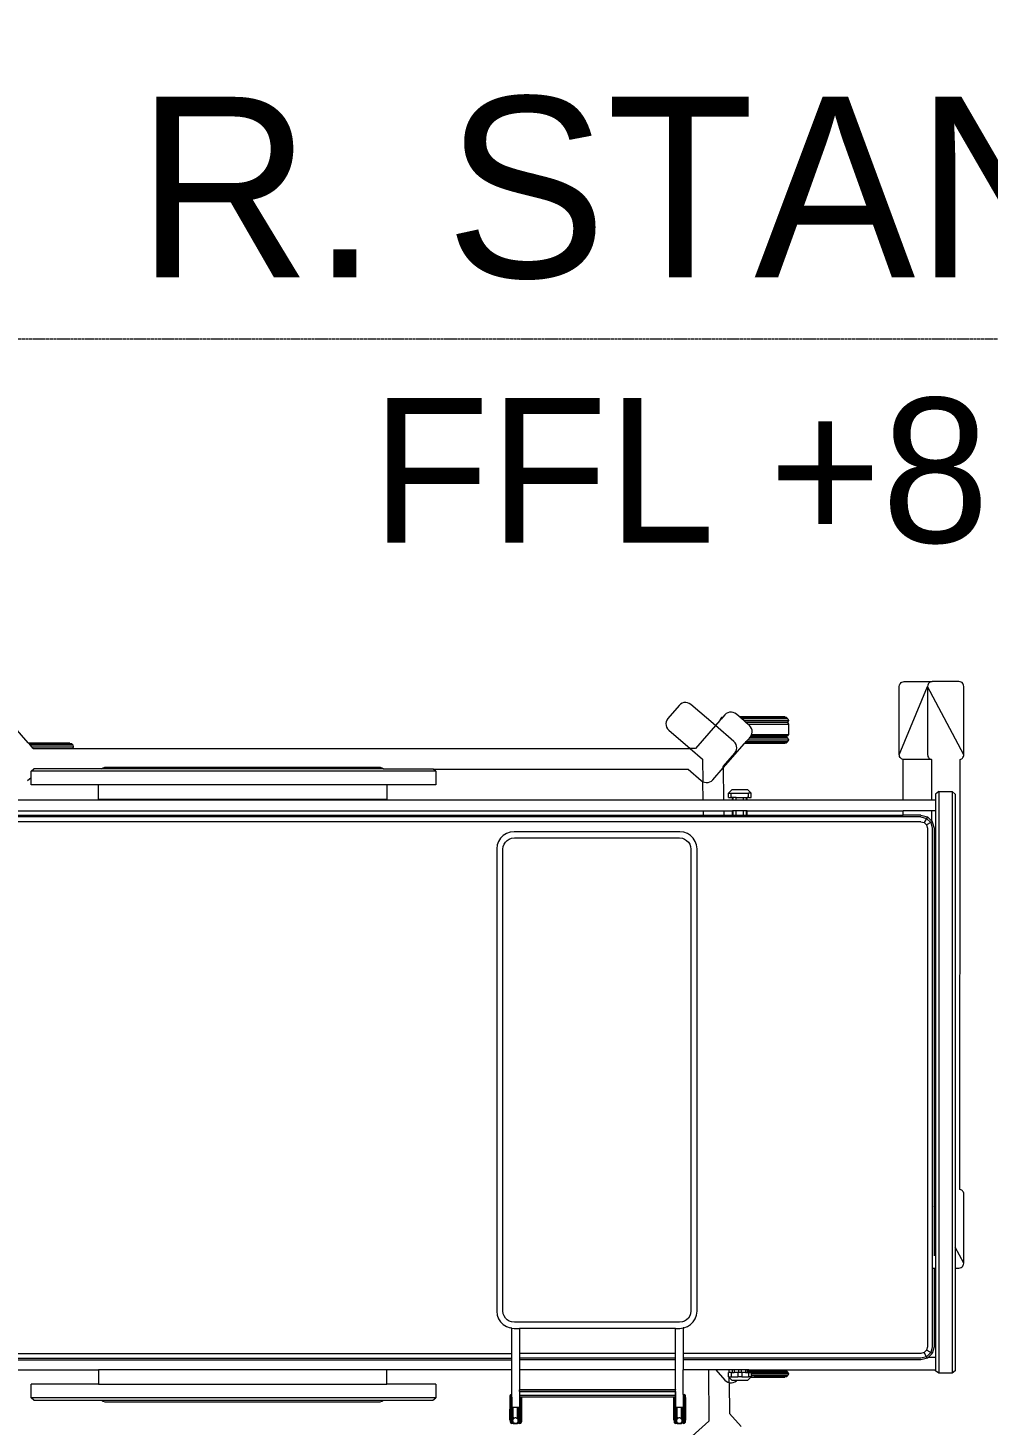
# Model space of a CAD drawing. Header units: millimetres. Extents: x -280308 to 6402717, y -14 to 2073074.
# Drawn here: x 1943 to 3718, y 493815 to 496398 of the extents above; entities that cross this region are included whole.
import ezdxf

# ---------------------------------------------------------------- set-up
doc = ezdxf.new("R2010")
doc.units = ezdxf.units.MM
doc.linetypes.add('DASHED2', pattern=[0.375, 0.25, -0.125])
doc.layers.get('0').update_dxf_attribs({"lineweight": 0})
doc.layers.add('A-FURN-EQPM', color=177, linetype='Continuous', lineweight=0)
doc.layers.add('A-TEXT', color=254, linetype='Continuous')
doc.styles.add('Annotative', font='arial.ttf', dxfattribs={"height": 1.25})

# ---------------------------------------------------------------- blocks, each defined once
blk = doc.blocks.new('A$C286adef0')
at = {"color": 0, "linetype": 'DASHED2', "lineweight": -2, "ltscale": 6}
for points in [[(47347.8, -4622), (51347.8, -4622), (51347.8, -1747), (47347.8, -1747)], [(47347.8, -4622), (51347.8, -4622), (51347.8, -7497), (47347.8, -7497)]]:
    blk.add_lwpolyline(points, close=True, dxfattribs=at)
blk = doc.blocks.new('A$C872eac23')
at = {"color": 0, "linetype": 'ByBlock', "lineweight": -2}
for p, q in [((-0.4909, -2.1111), (-0.4909, -0.0817)), ((-0.4821, -2.1111), (-0.4821, -0.0817)), ((0.5013, -0.0817), (0.5013, -1.3546)), ((0.5101, -0.0817), (0.5101, -1.3546)), ((0.5133, -0.0817), (0.5133, -1.3546)), ((-0.6281, -0.4607), (-0.6796, -0.4157)), ((-0.5224, -0.4326), (-0.5224, -1.7081)), ((-0.5019, -0.4326), (-0.5019, -1.7083)), ((-0.4941, -0.4326), (-0.4941, -1.7084)), ((0.5317, -0.4326), (0.5317, -0.5902)), ((-0.6272, -0.4615), (-0.6281, -0.4607)), ((-0.6281, -0.4607), (-0.6281, -0.5289)), ((-0.6264, -0.4622), (-0.6272, -0.4615)), ((-0.6272, -0.5292), (-0.6272, -0.4615)), ((-0.624, -0.4643), (-0.6264, -0.4622)), ((-0.6264, -0.4622), (-0.6264, -0.5406)), ((-0.6208, -0.4671), (-0.624, -0.4643)), ((-0.624, -0.4643), (-0.624, -0.543)), ((-0.5581, -0.4593), (-0.5637, -0.4657)), ((-0.6176, -0.4699), (-0.6208, -0.4671)), ((-0.6208, -0.4671), (-0.6208, -0.5438)), ((-0.6176, -0.4699), (-0.6176, -0.543)), ((-0.5757, -0.4657), (-0.5798, -0.471)), ((-0.5798, -0.5962), (-0.5798, -0.471)), ((-0.5637, -0.4657), (-0.5757, -0.4657)), ((-0.5757, -1.2141), (-0.5757, -0.4657)), ((-0.5502, -0.4657), (-0.5637, -0.4657)), ((-0.5502, -0.5902), (-0.5502, -0.4657)), ((0.5834, -0.4657), (0.5579, -0.4657)), ((0.5579, -0.5902), (0.5579, -0.4657)), ((0.5875, -0.471), (0.5834, -0.4657)), ((0.5834, -1.2141), (0.5834, -0.4657)), ((0.5875, -0.471), (0.5875, -0.5962)), ((-0.6281, -0.5289), (-0.6272, -0.5292)), ((-0.6272, -0.5374), (-0.6272, -0.5292)), ((-0.6272, -0.5374), (-0.6264, -0.5406)), ((-0.6264, -0.5406), (-0.624, -0.543)), ((-0.624, -0.543), (-0.6208, -0.5438)), ((-0.6208, -0.5438), (-0.6176, -0.543)), ((-0.6176, -0.543), (-0.6176, -1.6843)), ((-0.5231, -0.5902), (-0.5502, -0.5902)), ((-0.5502, -1.1233), (-0.5502, -0.5902)), ((-0.5231, -1.1233), (-0.5231, -0.5902)), ((0.5317, -0.5902), (0.5579, -0.5902)), ((0.5317, -1.1233), (0.5317, -0.5902)), ((0.5579, -0.5902), (0.5579, -1.1233)), ((-0.5828, -0.6024), (-0.5832, -0.6061)), ((-0.5832, -0.6061), (-0.5832, -1.1074)), ((-0.5816, -0.5991), (-0.5828, -0.6024)), ((-0.5798, -0.5962), (-0.5816, -0.5991)), ((-0.5798, -1.1173), (-0.5798, -0.5962)), ((0.5875, -0.5962), (0.5893, -0.5991)), ((0.5875, -0.5962), (0.5875, -1.1173)), ((0.5893, -0.5991), (0.5905, -0.6024)), ((0.5905, -0.6024), (0.5909, -0.6061)), ((0.5909, -0.6061), (0.5909, -1.1074)), ((-0.5832, -1.1074), (-0.5828, -1.1111)), ((0.5909, -1.1074), (0.5905, -1.1111)), ((-0.5828, -1.1111), (-0.5816, -1.1144)), ((-0.5816, -1.1144), (-0.5798, -1.1173)), ((-0.5798, -1.1173), (-0.5798, -1.2088)), ((-0.5502, -1.1233), (-0.5231, -1.1233)), ((-0.5502, -1.2141), (-0.5502, -1.1233)), ((0.5579, -1.1233), (0.5317, -1.1233)), ((0.5317, -1.3546), (0.5317, -1.1233)), ((0.5579, -1.2141), (0.5579, -1.1233)), ((0.5893, -1.1144), (0.5875, -1.1173)), ((0.5875, -1.1173), (0.5875, -1.2088)), ((0.5905, -1.1111), (0.5893, -1.1144)), ((-0.5795, -1.2092), (-0.5798, -1.2088)), ((-0.5795, -1.2092), (-0.5795, -1.6803)), ((-0.5757, -1.2141), (-0.5795, -1.2092)), ((-0.5757, -1.2141), (-0.5502, -1.2141)), ((0.5579, -1.2141), (0.5834, -1.2141)), ((0.5875, -1.2088), (0.5834, -1.2141)), ((-0.4603, -1.3447), (-0.4566, -1.3388)), ((-0.4566, -1.3388), (-0.4516, -1.3338)), ((-0.4516, -1.3338), (-0.4457, -1.3301)), ((-0.4444, -1.3429), (-0.4475, -1.346)), ((-0.4457, -1.3301), (-0.439, -1.3277)), ((-0.4406, -1.3405), (-0.4444, -1.3429)), ((-0.4364, -1.3389), (-0.4406, -1.3405)), ((-0.439, -1.3277), (-0.4317, -1.3268)), ((-0.431, -1.3383), (-0.4364, -1.3389)), ((-0.4317, -1.3268), (0.4231, -1.3268)), ((0.4225, -1.3383), (-0.431, -1.3383)), ((0.4278, -1.3389), (0.4225, -1.3383)), ((0.4231, -1.3268), (0.4304, -1.3277)), ((0.432, -1.3405), (0.4278, -1.3389)), ((0.4304, -1.3277), (0.4371, -1.3301)), ((0.4358, -1.3429), (0.432, -1.3405)), ((0.4389, -1.346), (0.4358, -1.3429)), ((0.4371, -1.3301), (0.443, -1.3338)), ((0.443, -1.3338), (0.448, -1.3388)), ((0.448, -1.3388), (0.4517, -1.3447)), ((-0.4636, -1.3587), (-0.4627, -1.3514)), ((-0.4636, -1.6652), (-0.4636, -1.3587)), ((-0.4627, -1.3514), (-0.4603, -1.3447)), ((-0.4514, -1.354), (-0.4521, -1.3593)), ((-0.4521, -1.3593), (-0.4521, -1.6646)), ((-0.4499, -1.3498), (-0.4514, -1.354)), ((-0.4475, -1.346), (-0.4499, -1.3498)), ((0.4413, -1.3498), (0.4389, -1.346)), ((0.4429, -1.354), (0.4413, -1.3498)), ((0.4435, -1.3593), (0.4429, -1.354)), ((0.4435, -1.6646), (0.4435, -1.3593)), ((0.4517, -1.3447), (0.4541, -1.3514)), ((0.4545, -1.3546), (0.4541, -1.3514)), ((0.4545, -1.3546), (0.455, -1.3587)), ((0.5013, -1.3546), (0.4545, -1.3546)), ((0.455, -1.3587), (0.455, -1.3687)), ((0.455, -1.6575), (0.455, -1.3687)), ((0.455, -1.3687), (0.5013, -1.3687)), ((0.5101, -1.3546), (0.5013, -1.3546)), ((0.5013, -1.6575), (0.5013, -1.3687)), ((0.5013, -1.3687), (0.5101, -1.3687)), ((0.5133, -1.3546), (0.5101, -1.3546)), ((0.5101, -1.6575), (0.5101, -1.3687)), ((0.5101, -1.3687), (0.5133, -1.3687)), ((0.5317, -1.3546), (0.5133, -1.3546)), ((0.5133, -1.6575), (0.5133, -1.3687)), ((0.5133, -1.3687), (0.5317, -1.3687)), ((0.5767, -1.3546), (0.5317, -1.3546)), ((0.5317, -1.6575), (0.5317, -1.3687)), ((0.5317, -1.3687), (0.5679, -1.3687)), ((0.5679, -1.3687), (0.5679, -1.6573)), ((0.5679, -1.3687), (0.5683, -1.3687)), ((0.5683, -1.3687), (0.5683, -1.6573)), ((0.5714, -1.3687), (0.5683, -1.3687)), ((0.5714, -1.3687), (0.5714, -1.6573)), ((0.5714, -1.3687), (0.5786, -1.3687)), ((0.577, -1.353), (0.5766, -1.3544)), ((0.5766, -1.3544), (0.5767, -1.3546)), ((0.5821, -1.3544), (0.5766, -1.3544)), ((0.582, -1.3546), (0.5767, -1.3546)), ((0.578, -1.352), (0.577, -1.353)), ((0.577, -1.353), (0.6302, -1.353)), ((0.5781, -1.352), (0.578, -1.352)), ((0.5793, -1.3517), (0.5781, -1.352)), ((0.5781, -1.352), (0.629, -1.352)), ((0.5786, -1.3687), (0.5786, -1.6573)), ((0.5786, -1.3687), (0.5818, -1.3687)), ((0.5828, -1.3517), (0.5793, -1.3517)), ((0.5818, -1.3687), (0.5818, -1.6573)), ((0.5818, -1.3687), (0.5822, -1.3687)), ((0.582, -1.3546), (0.5821, -1.3544)), ((0.5822, -1.3546), (0.582, -1.3546)), ((0.5821, -1.3544), (0.5822, -1.3544)), ((0.5822, -1.3544), (0.6306, -1.3543)), ((0.5822, -1.3544), (0.5822, -1.3546)), ((0.5822, -1.3546), (0.6005, -1.3546)), ((0.5822, -1.3697), (0.5822, -1.3687)), ((0.5822, -1.3687), (0.6005, -1.3687)), ((0.583, -1.3513), (0.5828, -1.3517)), ((0.5828, -1.3517), (0.6247, -1.3516)), ((0.6245, -1.3512), (0.583, -1.3513)), ((0.6005, -1.3546), (0.6005, -1.3557)), ((0.6005, -1.3557), (0.6005, -1.356)), ((0.6005, -1.3557), (0.6302, -1.3557)), ((0.6005, -1.356), (0.6005, -1.3572)), ((0.6005, -1.3572), (0.6005, -1.3654)), ((0.6189, -1.3572), (0.6005, -1.3572)), ((0.6005, -1.3654), (0.6005, -1.3667)), ((0.6189, -1.3654), (0.6005, -1.3654)), ((0.6005, -1.3667), (0.6005, -1.3669)), ((0.6005, -1.3667), (0.6253, -1.3667)), ((0.6005, -1.3669), (0.6005, -1.3673)), ((0.6005, -1.3669), (0.6253, -1.3669)), ((0.6005, -1.3673), (0.629, -1.3672)), ((0.6005, -1.3673), (0.6005, -1.3683)), ((0.6005, -1.3683), (0.6302, -1.3682)), ((0.6005, -1.3683), (0.6005, -1.3687)), ((0.6085, -1.3559), (0.6099, -1.3559)), ((0.6129, -1.3559), (0.6149, -1.3559)), ((0.617, -1.3559), (0.6191, -1.3559)), ((0.6189, -1.3572), (0.6227, -1.3571)), ((0.6228, -1.3655), (0.6189, -1.3654)), ((0.6271, -1.3559), (0.6205, -1.3559)), ((0.6205, -1.3613), (0.6206, -1.3603)), ((0.6206, -1.3623), (0.6205, -1.3613)), ((0.6206, -1.3603), (0.6209, -1.3593)), ((0.6209, -1.3633), (0.6206, -1.3623)), ((0.6209, -1.3593), (0.6214, -1.3584)), ((0.6214, -1.3642), (0.6209, -1.3633)), ((0.6214, -1.3584), (0.622, -1.3576)), ((0.6221, -1.3649), (0.6214, -1.3642)), ((0.622, -1.3576), (0.6227, -1.3571)), ((0.6228, -1.3655), (0.6221, -1.3649)), ((0.6227, -1.3571), (0.6228, -1.357)), ((0.6228, -1.357), (0.6237, -1.3565)), ((0.6228, -1.3656), (0.6228, -1.3655)), ((0.6237, -1.3661), (0.6228, -1.3656)), ((0.6237, -1.3565), (0.6247, -1.3562)), ((0.6247, -1.3663), (0.6237, -1.3661)), ((0.6247, -1.3516), (0.6245, -1.3512)), ((0.6247, -1.3516), (0.6277, -1.3516)), ((0.6247, -1.3562), (0.6257, -1.3561)), ((0.6257, -1.3664), (0.6247, -1.3663)), ((0.6253, -1.3667), (0.6253, -1.3669)), ((0.6253, -1.3667), (0.6301, -1.3667)), ((0.6253, -1.3669), (0.6278, -1.3669)), ((0.6257, -1.3561), (0.6267, -1.3562)), ((0.6257, -1.3561), (0.6257, -1.3561)), ((0.6257, -1.3664), (0.6267, -1.3663)), ((0.6267, -1.3562), (0.6277, -1.3565)), ((0.6277, -1.3661), (0.6267, -1.3663)), ((0.6287, -1.3559), (0.6275, -1.3559)), ((0.6277, -1.3516), (0.6278, -1.3516)), ((0.6277, -1.3516), (0.6277, -1.3516)), ((0.6277, -1.3565), (0.6286, -1.357)), ((0.6286, -1.3656), (0.6277, -1.3661)), ((0.6278, -1.3516), (0.629, -1.352)), ((0.6278, -1.3669), (0.629, -1.3672)), ((0.6288, -1.3572), (0.6286, -1.357)), ((0.6286, -1.3656), (0.6289, -1.3654)), ((0.6288, -1.3654), (0.6286, -1.3656)), ((0.6288, -1.3572), (0.6289, -1.3572)), ((0.6288, -1.3572), (0.6293, -1.3576)), ((0.6294, -1.3649), (0.6288, -1.3654)), ((0.6288, -1.3654), (0.6289, -1.3654)), ((0.6289, -1.3572), (0.6293, -1.3576)), ((0.6289, -1.3572), (0.631, -1.3572)), ((0.6289, -1.3654), (0.6304, -1.3654)), ((0.629, -1.352), (0.6292, -1.352)), ((0.629, -1.3672), (0.6292, -1.3672)), ((0.6291, -1.3559), (0.6297, -1.3559)), ((0.6292, -1.352), (0.6302, -1.353)), ((0.6292, -1.3672), (0.6302, -1.3682)), ((0.6293, -1.3576), (0.63, -1.3584)), ((0.63, -1.3641), (0.6294, -1.3649)), ((0.63, -1.3559), (0.6298, -1.3559)), ((0.6302, -1.3557), (0.63, -1.3559)), ((0.6301, -1.3559), (0.63, -1.3559)), ((0.6305, -1.3593), (0.63, -1.3584)), ((0.6305, -1.3633), (0.63, -1.3641)), ((0.631, -1.3572), (0.6301, -1.3559)), ((0.631, -1.3654), (0.6301, -1.3667)), ((0.6302, -1.353), (0.6306, -1.3543)), ((0.6306, -1.3543), (0.6302, -1.3557)), ((0.6302, -1.3682), (0.6306, -1.3696)), ((0.631, -1.3654), (0.6304, -1.3654)), ((0.6308, -1.3603), (0.6305, -1.3593)), ((0.6308, -1.3623), (0.6305, -1.3633)), ((0.6309, -1.3613), (0.6308, -1.3603)), ((0.6308, -1.3623), (0.6309, -1.3613)), ((0.631, -1.3572), (0.631, -1.3654)), ((0.5822, -1.3697), (0.6306, -1.3696)), ((0.5822, -1.3711), (0.5822, -1.3697)), ((0.5822, -1.3711), (0.6302, -1.371)), ((0.5822, -1.3721), (0.5822, -1.3711)), ((0.5822, -1.3721), (0.6291, -1.372)), ((0.5822, -1.3724), (0.5822, -1.3721)), ((0.5822, -1.6547), (0.5822, -1.3724)), ((0.5822, -1.3724), (0.583, -1.3724)), ((0.583, -1.3724), (0.583, -1.3725)), ((0.6246, -1.3724), (0.583, -1.3724)), ((0.583, -1.3725), (0.6245, -1.3725)), ((0.6246, -1.3724), (0.6245, -1.3725)), ((0.6246, -1.3724), (0.6277, -1.3724)), ((0.6278, -1.3723), (0.6277, -1.3724)), ((0.6279, -1.3724), (0.6278, -1.3723)), ((0.6291, -1.372), (0.6279, -1.3724)), ((0.6291, -1.372), (0.6292, -1.372)), ((0.6302, -1.371), (0.6292, -1.372)), ((0.6306, -1.3696), (0.6302, -1.371)), ((-0.6972, -1.664), (-0.673, -1.6432)), ((-0.673, -1.6432), (-0.6701, -1.6413)), ((-0.6701, -1.6413), (-0.6669, -1.64)), ((-0.6669, -1.64), (-0.6636, -1.6396)), ((-0.6636, -1.6396), (-0.6602, -1.6398)), ((-0.6602, -1.6398), (-0.657, -1.6408)), ((-0.657, -1.6408), (-0.654, -1.6425)), ((-0.654, -1.6425), (-0.6514, -1.6449)), ((-0.6514, -1.6449), (-0.6176, -1.6843)), ((-0.7025, -1.6761), (-0.7023, -1.6728)), ((-0.702, -1.6794), (-0.7025, -1.6761)), ((-0.7023, -1.6728), (-0.7013, -1.6695)), ((-0.7013, -1.6695), (-0.6996, -1.6665)), ((-0.6996, -1.6665), (-0.6972, -1.664)), ((-0.4627, -1.6725), (-0.4636, -1.6652)), ((-0.4603, -1.6793), (-0.4627, -1.6725)), ((-0.4566, -1.6852), (-0.4603, -1.6793)), ((-0.4521, -1.6646), (-0.4514, -1.6699)), ((-0.4514, -1.6699), (-0.4499, -1.6742)), ((-0.4499, -1.6742), (-0.4475, -1.6779)), ((-0.4475, -1.6779), (-0.4444, -1.6811)), ((0.4358, -1.6811), (0.4389, -1.6779)), ((0.4389, -1.6779), (0.4413, -1.6742)), ((0.4413, -1.6742), (0.4429, -1.6699)), ((0.4429, -1.6699), (0.4435, -1.6646)), ((0.4517, -1.6793), (0.448, -1.6852)), ((0.4541, -1.6725), (0.4517, -1.6793)), ((0.4541, -1.6725), (0.4542, -1.6716)), ((0.455, -1.6652), (0.4542, -1.6716)), ((0.4542, -1.6716), (0.5013, -1.6716)), ((0.455, -1.6575), (0.455, -1.6652)), ((0.5013, -1.6575), (0.455, -1.6575)), ((0.5101, -1.6575), (0.5013, -1.6575)), ((0.5013, -2.1111), (0.5013, -1.6716)), ((0.5013, -1.6716), (0.5101, -1.6716)), ((0.5133, -1.6575), (0.5101, -1.6575)), ((0.5101, -2.1111), (0.5101, -1.6716)), ((0.5101, -1.6716), (0.5133, -1.6716)), ((0.5317, -1.6575), (0.5133, -1.6575)), ((0.5133, -2.1111), (0.5133, -1.6716)), ((0.5133, -1.6716), (0.5317, -1.6716)), ((0.5766, -1.6575), (0.5317, -1.6575)), ((0.5317, -1.7181), (0.5317, -1.6716)), ((0.5769, -1.6716), (0.5317, -1.6716)), ((0.5679, -1.6573), (0.5683, -1.6573)), ((0.5714, -1.6573), (0.5683, -1.6573)), ((0.5714, -1.6573), (0.5766, -1.6573)), ((0.5766, -1.6573), (0.5766, -1.6574)), ((0.5766, -1.6573), (0.5786, -1.6573)), ((0.5766, -1.6574), (0.5766, -1.6575)), ((0.5766, -1.6574), (0.5821, -1.6574)), ((0.5821, -1.6575), (0.5766, -1.6575)), ((0.5769, -1.6716), (0.5766, -1.6727)), ((0.5766, -1.6727), (0.6306, -1.6726)), ((0.5766, -1.6727), (0.577, -1.6741)), ((0.5769, -1.6716), (0.6005, -1.6716)), ((0.577, -1.6741), (0.6302, -1.674)), ((0.577, -1.6741), (0.578, -1.6751)), ((0.5782, -1.6751), (0.578, -1.6751)), ((0.5782, -1.6751), (0.6291, -1.675)), ((0.5782, -1.6751), (0.5794, -1.6754)), ((0.5818, -1.6573), (0.5786, -1.6573)), ((0.5794, -1.6754), (0.583, -1.6754)), ((0.5818, -1.6573), (0.5822, -1.6573)), ((0.5821, -1.6575), (0.5821, -1.6574)), ((0.5821, -1.6574), (0.5822, -1.6574)), ((0.5822, -1.6575), (0.5821, -1.6575)), ((0.5822, -1.655), (0.5822, -1.6547)), ((0.5822, -1.6547), (0.5828, -1.6547)), ((0.5822, -1.656), (0.5822, -1.655)), ((0.5822, -1.655), (0.629, -1.655)), ((0.5822, -1.6573), (0.5822, -1.656)), ((0.5822, -1.656), (0.6302, -1.656)), ((0.5822, -1.6574), (0.6306, -1.6573)), ((0.5822, -1.6574), (0.5822, -1.6575)), ((0.5822, -1.6575), (0.6005, -1.6575)), ((0.583, -1.6543), (0.5828, -1.6547)), ((0.5828, -1.6547), (0.6247, -1.6546)), ((0.6245, -1.6542), (0.583, -1.6543)), ((0.583, -1.6754), (0.583, -1.6756)), ((0.583, -1.6754), (0.6246, -1.6754)), ((0.583, -1.6756), (0.6245, -1.6755)), ((0.6005, -1.6575), (0.6005, -1.6587)), ((0.6005, -1.6587), (0.6005, -1.659)), ((0.6005, -1.6587), (0.6302, -1.6587)), ((0.6005, -1.659), (0.6005, -1.6602)), ((0.6005, -1.6602), (0.6005, -1.6685)), ((0.6189, -1.6602), (0.6005, -1.6602)), ((0.6189, -1.6684), (0.6005, -1.6685)), ((0.6005, -1.6685), (0.6005, -1.6697)), ((0.6005, -1.6697), (0.6005, -1.6699)), ((0.6005, -1.6697), (0.6253, -1.6697)), ((0.6005, -1.6699), (0.6005, -1.6703)), ((0.6005, -1.6699), (0.6253, -1.6699)), ((0.6005, -1.6703), (0.6005, -1.6713)), ((0.6005, -1.6703), (0.629, -1.6703)), ((0.6005, -1.6713), (0.6005, -1.6716)), ((0.6005, -1.6713), (0.6302, -1.6713)), ((0.6085, -1.659), (0.6099, -1.659)), ((0.6129, -1.659), (0.6149, -1.659)), ((0.617, -1.6589), (0.6191, -1.6589)), ((0.6189, -1.6602), (0.6227, -1.6601)), ((0.6228, -1.6685), (0.6189, -1.6684)), ((0.6271, -1.6589), (0.6205, -1.6589)), ((0.6205, -1.6643), (0.6206, -1.6633)), ((0.6206, -1.6653), (0.6205, -1.6643)), ((0.6206, -1.6633), (0.6209, -1.6623)), ((0.6209, -1.6663), (0.6206, -1.6653)), ((0.6209, -1.6623), (0.6214, -1.6614)), ((0.6214, -1.6672), (0.6209, -1.6663)), ((0.6214, -1.6614), (0.622, -1.6606)), ((0.6221, -1.668), (0.6214, -1.6672)), ((0.622, -1.6606), (0.6227, -1.6601)), ((0.6228, -1.6685), (0.6221, -1.668)), ((0.6227, -1.6601), (0.6228, -1.66)), ((0.6228, -1.66), (0.6237, -1.6595)), ((0.6228, -1.6686), (0.6228, -1.6685)), ((0.6237, -1.6691), (0.6228, -1.6686)), ((0.6237, -1.6595), (0.6247, -1.6592)), ((0.6247, -1.6694), (0.6237, -1.6691)), ((0.6247, -1.6546), (0.6245, -1.6542)), ((0.6246, -1.6754), (0.6245, -1.6755)), ((0.6246, -1.6754), (0.6279, -1.6754)), ((0.6247, -1.6546), (0.6277, -1.6546)), ((0.6247, -1.6592), (0.6257, -1.6591)), ((0.6257, -1.6695), (0.6247, -1.6694)), ((0.6253, -1.6697), (0.6253, -1.6699)), ((0.6253, -1.6697), (0.6301, -1.6697)), ((0.6253, -1.6699), (0.6277, -1.6699)), ((0.6257, -1.6591), (0.6267, -1.6592)), ((0.6257, -1.6591), (0.6257, -1.6591)), ((0.6257, -1.6695), (0.6267, -1.6694)), ((0.6263, -1.719), (0.6811, -1.6576)), ((0.6267, -1.6592), (0.6277, -1.6595)), ((0.6277, -1.6691), (0.6267, -1.6694)), ((0.6287, -1.6589), (0.6275, -1.6589)), ((0.6277, -1.6546), (0.6278, -1.6546)), ((0.6277, -1.6546), (0.6277, -1.6546)), ((0.6277, -1.6595), (0.6286, -1.66)), ((0.6286, -1.6686), (0.6277, -1.6691)), ((0.6278, -1.6699), (0.6277, -1.6699)), ((0.6278, -1.6546), (0.629, -1.655)), ((0.6278, -1.6699), (0.6278, -1.6699)), ((0.6278, -1.6699), (0.629, -1.6703)), ((0.6291, -1.675), (0.6279, -1.6754)), ((0.6288, -1.6602), (0.6286, -1.66)), ((0.6286, -1.6686), (0.6289, -1.6684)), ((0.6288, -1.6684), (0.6286, -1.6686)), ((0.6288, -1.6602), (0.6289, -1.6602)), ((0.6288, -1.6602), (0.6293, -1.6606)), ((0.6294, -1.6679), (0.6288, -1.6684)), ((0.6288, -1.6684), (0.6289, -1.6684)), ((0.6289, -1.6602), (0.6293, -1.6606)), ((0.6289, -1.6602), (0.631, -1.6602)), ((0.6289, -1.6684), (0.6304, -1.6684)), ((0.6292, -1.655), (0.629, -1.655)), ((0.629, -1.6703), (0.6292, -1.6703)), ((0.6291, -1.6589), (0.6297, -1.6589)), ((0.6292, -1.675), (0.6291, -1.675)), ((0.6292, -1.655), (0.6302, -1.656)), ((0.6292, -1.6703), (0.6302, -1.6713)), ((0.6302, -1.674), (0.6292, -1.675)), ((0.6293, -1.6606), (0.63, -1.6614)), ((0.63, -1.6672), (0.6294, -1.6679)), ((0.63, -1.6589), (0.6298, -1.6589)), ((0.6302, -1.6587), (0.63, -1.6589)), ((0.6301, -1.6589), (0.63, -1.6589)), ((0.6305, -1.6623), (0.63, -1.6614)), ((0.6305, -1.6663), (0.63, -1.6672)), ((0.631, -1.6602), (0.6301, -1.6589)), ((0.631, -1.6684), (0.6301, -1.6697)), ((0.6302, -1.656), (0.6306, -1.6573)), ((0.6306, -1.6573), (0.6302, -1.6587)), ((0.6302, -1.6713), (0.6306, -1.6726)), ((0.6306, -1.6726), (0.6302, -1.674)), ((0.631, -1.6684), (0.6304, -1.6684)), ((0.6308, -1.6633), (0.6305, -1.6623)), ((0.6308, -1.6653), (0.6305, -1.6663)), ((0.6309, -1.6643), (0.6308, -1.6633)), ((0.6308, -1.6653), (0.6309, -1.6643)), ((0.631, -1.6602), (0.631, -1.6684)), ((-0.7008, -1.6827), (-0.702, -1.6794)), ((-0.6988, -1.6856), (-0.7008, -1.6827)), ((-0.6598, -1.731), (-0.6988, -1.6856)), ((-0.6598, -1.731), (-0.6176, -1.6941)), ((-0.6176, -1.6843), (-0.5978, -1.7074)), ((-0.6176, -1.6941), (-0.6176, -1.6843)), ((-0.5795, -1.6803), (-0.5794, -1.6804)), ((-0.5794, -1.6804), (-0.5793, -1.6805)), ((-0.5794, -1.6804), (-0.5794, -1.6804)), ((-0.5793, -1.6805), (-0.5792, -1.6806)), ((-0.5792, -1.6806), (-0.5791, -1.6807)), ((-0.5792, -1.6806), (-0.5792, -1.6806)), ((-0.5791, -1.6807), (-0.5581, -1.7047)), ((-0.5791, -1.6807), (-0.5791, -1.6807)), ((-0.5581, -1.7047), (-0.5561, -1.7076)), ((-0.4516, -1.6901), (-0.4566, -1.6852)), ((-0.4457, -1.6939), (-0.4516, -1.6901)), ((-0.439, -1.6963), (-0.4457, -1.6939)), ((-0.4444, -1.6811), (-0.4406, -1.6835)), ((-0.4406, -1.6835), (-0.4364, -1.685)), ((-0.4317, -1.6971), (-0.439, -1.6963)), ((-0.4364, -1.685), (-0.431, -1.6856)), ((0.4231, -1.6971), (-0.4317, -1.6971)), ((-0.431, -1.6856), (0.4225, -1.6856)), ((0.4225, -1.6856), (0.4278, -1.685)), ((0.4304, -1.6963), (0.4231, -1.6971)), ((0.4278, -1.685), (0.432, -1.6835)), ((0.4371, -1.6939), (0.4304, -1.6963)), ((0.432, -1.6835), (0.4358, -1.6811)), ((0.443, -1.6901), (0.4371, -1.6939)), ((0.448, -1.6852), (0.443, -1.6901)), ((-0.6695, -1.7395), (-0.6598, -1.731)), ((-0.6306, -1.7651), (-0.6598, -1.731)), ((-0.5978, -1.7074), (-0.556, -1.7078)), ((-0.5596, -1.7263), (-0.5817, -1.7456)), ((-0.5572, -1.7237), (-0.5596, -1.7263)), ((-0.5555, -1.7207), (-0.5572, -1.7237)), ((-0.5561, -1.7076), (-0.556, -1.7078)), ((-0.5224, -1.7081), (-0.556, -1.7078)), ((-0.556, -1.7078), (-0.5549, -1.7108)), ((-0.5546, -1.7175), (-0.5555, -1.7207)), ((-0.5549, -1.7108), (-0.5544, -1.7141)), ((-0.5544, -1.7141), (-0.5546, -1.7175)), ((-0.5224, -1.7081), (-0.5224, -1.7462)), ((-0.5019, -1.7083), (-0.4941, -1.7084)), ((-0.5019, -1.7083), (-0.5019, -1.7464)), ((-0.4941, -1.7084), (-0.4941, -1.7465)), ((0.5317, -1.7181), (0.6263, -1.719)), ((0.5317, -1.7319), (0.5317, -1.7181)), ((-0.6846, -1.7571), (-0.6836, -1.7539)), ((-0.6836, -1.7539), (-0.6819, -1.7509)), ((-0.6819, -1.7509), (-0.6796, -1.7483)), ((-0.6796, -1.7483), (-0.6754, -1.7447)), ((-0.6754, -1.7447), (-0.6749, -1.7426)), ((-0.6754, -1.7447), (-0.6749, -1.7442)), ((-0.6749, -1.7426), (-0.6726, -1.7403)), ((-0.6749, -1.7442), (-0.6726, -1.7421)), ((-0.6749, -1.7426), (-0.6749, -1.7442)), ((-0.6726, -1.7403), (-0.6695, -1.7395)), ((-0.6726, -1.7421), (-0.6695, -1.7395)), ((-0.6726, -1.7403), (-0.6726, -1.7421)), ((-0.5817, -1.7456), (-0.6268, -1.7851)), ((-0.5848, -1.746), (-0.609, -1.7667)), ((-0.5847, -1.7459), (-0.5848, -1.746)), ((-0.5848, -1.746), (-0.5848, -1.746)), ((-0.5846, -1.7458), (-0.5847, -1.7459)), ((-0.5847, -1.7459), (-0.5847, -1.7459)), ((-0.5845, -1.7457), (-0.5846, -1.7458)), ((-0.5844, -1.7456), (-0.5845, -1.7457)), ((-0.5845, -1.7457), (-0.5845, -1.7457)), ((-0.5817, -1.7456), (-0.5844, -1.7456)), ((-0.5817, -1.7456), (-0.5224, -1.7462)), ((-0.5348, -1.7551), (-0.5416, -1.762)), ((-0.5267, -1.7551), (-0.5348, -1.7551)), ((-0.5348, -1.7551), (-0.5348, -1.76)), ((-0.5267, -1.7551), (-0.5267, -1.76)), ((-0.5224, -1.7462), (-0.5224, -1.7626)), ((-0.5019, -1.7464), (-0.4941, -1.7465)), ((-0.5019, -1.7464), (-0.5019, -1.7626)), ((-0.4941, -1.7465), (-0.4941, -1.7626)), ((0.5317, -1.7319), (0.5504, -1.7483)), ((0.5317, -1.7563), (0.5317, -1.7319)), ((0.5363, -1.7563), (0.5317, -1.7563)), ((0.5317, -1.7626), (0.5317, -1.7563)), ((0.5444, -1.7551), (0.5363, -1.7551)), ((0.5363, -1.7563), (0.5363, -1.7551)), ((0.5363, -1.76), (0.5363, -1.7563)), ((0.5456, -1.7564), (0.5444, -1.7551)), ((0.5444, -1.7551), (0.5444, -1.76)), ((0.5511, -1.762), (0.5456, -1.7564)), ((0.5552, -1.7565), (0.5456, -1.7564)), ((0.5504, -1.7483), (0.5528, -1.7509)), ((0.5528, -1.7509), (0.5545, -1.7539)), ((0.5545, -1.7539), (0.5552, -1.7565)), ((0.5552, -1.7565), (0.6122, -1.757)), ((0.5552, -1.7565), (0.5554, -1.7571)), ((-0.6848, -1.7605), (-0.6846, -1.7571)), ((-0.6843, -1.7638), (-0.6848, -1.7605)), ((-0.683, -1.767), (-0.6843, -1.7638)), ((-0.681, -1.7699), (-0.683, -1.767)), ((-0.6766, -1.775), (-0.681, -1.7699)), ((-0.6758, -1.7759), (-0.6766, -1.775)), ((-0.6766, -1.775), (-0.6766, -1.851)), ((-0.6749, -1.7769), (-0.6758, -1.7759)), ((-0.6758, -1.8514), (-0.6758, -1.7759)), ((-0.6726, -1.7796), (-0.6749, -1.7769)), ((-0.6749, -1.8627), (-0.6749, -1.7769)), ((-0.6693, -1.7833), (-0.6726, -1.7796)), ((-0.6726, -1.8651), (-0.6726, -1.7796)), ((-0.628, -1.7675), (-0.6306, -1.7651)), ((-0.625, -1.7692), (-0.628, -1.7675)), ((-0.6218, -1.7702), (-0.625, -1.7692)), ((-0.6185, -1.7704), (-0.6218, -1.7702)), ((-0.6151, -1.77), (-0.6185, -1.7704)), ((-0.6119, -1.7687), (-0.6151, -1.77)), ((-0.609, -1.7667), (-0.6119, -1.7687)), ((-0.5416, -1.762), (-0.5416, -1.7903)), ((-0.5267, -1.76), (-0.5348, -1.76)), ((-0.5348, -1.76), (-0.5348, -1.7922)), ((-0.5267, -1.7626), (-0.5267, -1.76)), ((-0.5224, -1.7626), (-0.5267, -1.7626)), ((-0.5267, -1.7626), (-0.5267, -1.7634)), ((-0.5267, -1.7634), (-0.5224, -1.7634)), ((-0.5267, -1.7694), (-0.5267, -1.7634)), ((-0.5224, -1.7694), (-0.5267, -1.7694)), ((-0.5267, -1.7694), (-0.5267, -1.7829)), ((-0.5224, -1.7626), (-0.5224, -1.7634)), ((-0.5224, -1.7634), (-0.5224, -1.7694)), ((-0.5224, -1.7694), (-0.5224, -1.7829)), ((-0.4941, -1.7626), (-0.5019, -1.7626)), ((-0.5019, -1.7634), (-0.5019, -1.7626)), ((-0.5019, -1.7634), (-0.4941, -1.7634)), ((-0.5019, -1.7694), (-0.5019, -1.7634)), ((-0.4941, -1.7694), (-0.5019, -1.7694)), ((-0.5019, -1.7829), (-0.5019, -1.7694)), ((-0.4941, -1.7626), (-0.4941, -1.7634)), ((-0.4941, -1.7634), (-0.4941, -1.7694)), ((-0.4941, -1.7694), (-0.4941, -1.7829)), ((0.5363, -1.7626), (0.5317, -1.7626)), ((0.5317, -1.7658), (0.5317, -1.7626)), ((0.5317, -1.7658), (0.5363, -1.7658)), ((0.5317, -1.7738), (0.5317, -1.7658)), ((0.5317, -1.7738), (0.5363, -1.7738)), ((0.5317, -1.7785), (0.5317, -1.7738)), ((0.5317, -1.7785), (0.5363, -1.7785)), ((0.5317, -1.7865), (0.5317, -1.7785)), ((0.5363, -1.76), (0.5363, -1.7626)), ((0.5363, -1.76), (0.5444, -1.76)), ((0.5363, -1.7626), (0.5363, -1.7658)), ((0.5363, -1.7725), (0.5363, -1.7658)), ((0.5363, -1.7725), (0.5444, -1.7725)), ((0.5363, -1.7738), (0.5363, -1.7725)), ((0.5363, -1.7785), (0.5363, -1.7738)), ((0.5363, -1.7798), (0.5363, -1.7785)), ((0.5363, -1.7798), (0.5444, -1.7798)), ((0.5363, -1.7865), (0.5363, -1.7798)), ((0.5444, -1.76), (0.5444, -1.7725)), ((0.5444, -1.7798), (0.5444, -1.7725)), ((0.5444, -1.7798), (0.5444, -1.7922)), ((0.5511, -1.7708), (0.5511, -1.762)), ((0.5519, -1.7699), (0.5511, -1.7708)), ((0.5511, -1.7903), (0.5511, -1.7708)), ((0.5539, -1.767), (0.5519, -1.7699)), ((0.5551, -1.7638), (0.5539, -1.767)), ((0.5556, -1.7605), (0.5551, -1.7638)), ((0.5554, -1.7571), (0.5556, -1.7605)), ((0.6122, -1.757), (0.6126, -1.7574)), ((0.6364, -1.7786), (0.6126, -1.7574)), ((-0.6661, -1.7869), (-0.6693, -1.7833)), ((-0.6693, -1.7833), (-0.6693, -1.866)), ((-0.6656, -1.7875), (-0.6661, -1.7869)), ((-0.6661, -1.7869), (-0.6661, -1.8651)), ((-0.6627, -1.7909), (-0.6656, -1.7875)), ((-0.6656, -1.7912), (-0.6656, -1.7878)), ((-0.6601, -1.7938), (-0.6627, -1.7909)), ((-0.6627, -1.7909), (-0.6627, -1.8661)), ((-0.6575, -1.7962), (-0.6601, -1.7938)), ((-0.6545, -1.7979), (-0.6575, -1.7962)), ((-0.6512, -1.7988), (-0.6545, -1.7979)), ((-0.6479, -1.7991), (-0.6512, -1.7988)), ((-0.6445, -1.7986), (-0.6479, -1.7991)), ((-0.6434, -1.7981), (-0.6445, -1.7986)), ((-0.6414, -1.7973), (-0.6434, -1.7981)), ((-0.6434, -1.7981), (-0.6434, -1.8661)), ((-0.6404, -1.7967), (-0.6414, -1.7973)), ((-0.6399, -1.7963), (-0.6404, -1.7967)), ((-0.6404, -1.8528), (-0.6404, -1.7967)), ((-0.6391, -1.7957), (-0.6399, -1.7963)), ((-0.6399, -1.8528), (-0.6399, -1.7963)), ((-0.6384, -1.7953), (-0.6391, -1.7957)), ((-0.6391, -1.8627), (-0.6391, -1.7957)), ((-0.6367, -1.7938), (-0.6384, -1.7953)), ((-0.6335, -1.791), (-0.6367, -1.7938)), ((-0.6367, -1.8651), (-0.6367, -1.7938)), ((-0.6303, -1.7882), (-0.6335, -1.791)), ((-0.6335, -1.791), (-0.6335, -1.866)), ((-0.6279, -1.7861), (-0.6303, -1.7882)), ((-0.6303, -1.7882), (-0.6303, -1.8651)), ((-0.6271, -1.7854), (-0.6279, -1.7861)), ((-0.6279, -1.7861), (-0.6279, -1.8627)), ((-0.6268, -1.7851), (-0.6271, -1.7854)), ((-0.6271, -1.7854), (-0.6271, -1.8511)), ((-0.6268, -1.851), (-0.6268, -1.7851)), ((-0.5348, -1.7971), (-0.5416, -1.7903)), ((-0.5267, -1.7922), (-0.5348, -1.7922)), ((-0.5348, -1.7971), (-0.5348, -1.7922)), ((-0.5267, -1.7971), (-0.5348, -1.7971)), ((-0.5224, -1.7829), (-0.5267, -1.7829)), ((-0.5267, -1.7829), (-0.5267, -1.7888)), ((-0.5224, -1.7888), (-0.5267, -1.7888)), ((-0.5267, -1.7888), (-0.5267, -1.7896)), ((-0.5224, -1.7896), (-0.5267, -1.7896)), ((-0.5267, -1.7922), (-0.5267, -1.7896)), ((-0.5267, -1.7922), (-0.5267, -1.7971)), ((-0.5224, -1.7829), (-0.5224, -1.7888)), ((-0.5224, -1.7888), (-0.5224, -1.7896)), ((-0.5224, -1.7896), (-0.5224, -2.0781)), ((-0.4941, -1.7829), (-0.5019, -1.7829)), ((-0.5019, -1.7888), (-0.5019, -1.7829)), ((-0.4941, -1.7888), (-0.5019, -1.7888)), ((-0.5019, -1.7896), (-0.5019, -1.7888)), ((-0.4941, -1.7896), (-0.5019, -1.7896)), ((-0.5019, -1.7896), (-0.5019, -2.0781)), ((-0.4941, -1.7829), (-0.4941, -1.7888)), ((-0.4941, -1.7888), (-0.4941, -1.7896)), ((-0.4941, -1.7896), (-0.4941, -2.0781)), ((0.5317, -1.7865), (0.5363, -1.7865)), ((0.5317, -1.7896), (0.5317, -1.7865)), ((0.5317, -1.7896), (0.5346, -1.7896)), ((0.5317, -1.7929), (0.5317, -1.7896)), ((0.5319, -1.7928), (0.5317, -1.7929)), ((0.5317, -1.7929), (0.5317, -1.8641)), ((0.5324, -1.7922), (0.5319, -1.7928)), ((0.5319, -1.8528), (0.5319, -1.7928)), ((0.5333, -1.7912), (0.5324, -1.7922)), ((0.5324, -1.7922), (0.5324, -1.8528)), ((0.5346, -1.7896), (0.5333, -1.7912)), ((0.5333, -1.7912), (0.5333, -1.8627)), ((0.5346, -1.7896), (0.5356, -1.7896)), ((0.5356, -1.7896), (0.5363, -1.7896)), ((0.5356, -1.7896), (0.5356, -1.8651)), ((0.5363, -1.7865), (0.5363, -1.7896)), ((0.5363, -1.7896), (0.5363, -1.7922)), ((0.5363, -1.7922), (0.5444, -1.7922)), ((0.5363, -1.7922), (0.5363, -1.7971)), ((0.5363, -1.7971), (0.5388, -1.7971)), ((0.5388, -1.7971), (0.542, -1.7971)), ((0.5388, -1.866), (0.5388, -1.7971)), ((0.542, -1.7971), (0.5444, -1.7971)), ((0.542, -1.8651), (0.542, -1.7971)), ((0.5444, -1.7959), (0.5444, -1.7922)), ((0.5444, -1.7971), (0.5444, -1.7959)), ((0.5444, -1.7971), (0.5452, -1.7962)), ((0.5444, -1.7971), (0.5444, -1.7971)), ((0.5444, -1.7971), (0.5444, -1.8027)), ((0.5444, -1.8627), (0.5444, -1.8027)), ((0.5452, -1.7962), (0.5455, -1.7959)), ((0.5452, -1.7962), (0.5452, -1.8511)), ((0.5455, -1.7959), (0.5511, -1.7903)), ((0.5455, -1.851), (0.5455, -1.7959)), ((-0.6766, -1.851), (-0.6758, -1.8514)), ((-0.6758, -1.8595), (-0.6758, -1.8514)), ((-0.6758, -1.8595), (-0.6749, -1.8627)), ((-0.6404, -1.8528), (-0.6399, -1.8528)), ((-0.6404, -1.864), (-0.6404, -1.8528)), ((-0.6399, -1.8595), (-0.6399, -1.8528)), ((-0.6399, -1.8595), (-0.6391, -1.8627)), ((-0.6279, -1.8627), (-0.6271, -1.8595)), ((-0.6271, -1.8511), (-0.6268, -1.851)), ((-0.6271, -1.8511), (-0.6271, -1.8595)), ((0.5319, -1.8528), (0.5324, -1.8528)), ((0.5319, -1.864), (0.5319, -1.8528)), ((0.5324, -1.8595), (0.5324, -1.8528)), ((0.5324, -1.8595), (0.5333, -1.8627)), ((0.5444, -1.8627), (0.5452, -1.8595)), ((0.5452, -1.8511), (0.5455, -1.851)), ((0.5452, -1.8511), (0.5452, -1.8595)), ((-0.6749, -1.8627), (-0.6726, -1.8651)), ((-0.6726, -1.8651), (-0.6693, -1.866)), ((-0.6693, -1.866), (-0.6661, -1.8651)), ((-0.6661, -1.8651), (-0.6653, -1.8643)), ((-0.6654, -1.8642), (-0.6653, -1.8643)), ((-0.6653, -1.8643), (-0.6627, -1.8661)), ((-0.6627, -1.8661), (-0.6434, -1.8661)), ((-0.6434, -1.8661), (-0.6404, -1.864)), ((-0.6391, -1.8627), (-0.6367, -1.8651)), ((-0.6367, -1.8651), (-0.6335, -1.866)), ((-0.6335, -1.866), (-0.6303, -1.8651)), ((-0.6303, -1.8651), (-0.6279, -1.8627)), ((0.5317, -1.8641), (0.5319, -1.864)), ((0.5317, -1.8641), (0.5317, -2.1382)), ((0.5333, -1.8627), (0.5356, -1.8651)), ((0.5356, -1.8651), (0.5388, -1.866)), ((0.5388, -1.866), (0.542, -1.8651)), ((0.542, -1.8651), (0.5444, -1.8627)), ((-0.7409, -2.0779), (-0.7411, -2.0799)), ((-0.7411, -2.0799), (-0.7411, -2.1321)), ((-0.7402, -2.076), (-0.7409, -2.0779)), ((-0.7392, -2.0744), (-0.7402, -2.076)), ((-0.7378, -2.073), (-0.7392, -2.0744)), ((-0.7362, -2.0719), (-0.7378, -2.073)), ((-0.7343, -2.0713), (-0.7362, -2.0719)), ((-0.7323, -2.071), (-0.7343, -2.0713)), ((-0.6059, -2.071), (-0.7323, -2.1233)), ((-0.6059, -2.071), (-0.7323, -2.071)), ((-0.6042, -2.0712), (-0.6059, -2.071)), ((-0.6025, -2.0717), (-0.6042, -2.0712)), ((-0.601, -2.0725), (-0.6025, -2.0717)), ((-0.5997, -2.0736), (-0.601, -2.0725)), ((-0.5986, -2.0749), (-0.5997, -2.0736)), ((-0.5978, -2.0764), (-0.5986, -2.0749)), ((-0.5973, -2.0781), (-0.5978, -2.0764)), ((-0.5973, -2.1303), (-0.5973, -2.0781)), ((-0.5224, -2.0781), (-0.5973, -2.0781)), ((-0.5224, -2.0781), (-0.5224, -2.1303)), ((-0.4941, -2.0781), (-0.5019, -2.0781)), ((-0.5019, -2.1303), (-0.5019, -2.0781)), ((-0.4941, -2.1111), (-0.4941, -2.0781)), ((-0.4941, -2.1111), (-0.4909, -2.1232)), ((-0.4909, -2.1111), (-0.4881, -2.1215)), ((-0.4881, -2.1215), (-0.4805, -2.1171)), ((-0.4821, -2.1111), (-0.4805, -2.1171)), ((-0.4805, -2.1171), (-0.476, -2.1215)), ((0.4952, -2.1215), (0.4996, -2.1171)), ((0.4996, -2.1171), (0.5013, -2.1111)), ((0.5073, -2.1215), (0.4996, -2.1171)), ((0.5073, -2.1215), (0.5101, -2.1111)), ((0.5101, -2.1232), (0.5133, -2.1111)), ((-0.7411, -2.1321), (-0.7409, -2.1301)), ((-0.7411, -2.1814), (-0.7411, -2.1321)), ((-0.7409, -2.1301), (-0.7402, -2.1283)), ((-0.7402, -2.1283), (-0.7392, -2.1266)), ((-0.7392, -2.1266), (-0.7378, -2.1252)), ((-0.7378, -2.1252), (-0.7362, -2.1242)), ((-0.7362, -2.1242), (-0.7343, -2.1235)), ((-0.7343, -2.1235), (-0.7323, -2.1233)), ((-0.7323, -2.1233), (-0.6059, -2.1233)), ((-0.6059, -2.1903), (-0.7323, -2.1233)), ((-0.6059, -2.1233), (-0.6042, -2.1235)), ((-0.6042, -2.1235), (-0.6025, -2.124)), ((-0.6025, -2.124), (-0.601, -2.1248)), ((-0.601, -2.1248), (-0.5997, -2.1259)), ((-0.5997, -2.1259), (-0.5986, -2.1272)), ((-0.5986, -2.1272), (-0.5978, -2.1287)), ((-0.5978, -2.1287), (-0.5973, -2.1303)), ((-0.5973, -2.1303), (-0.5224, -2.1303)), ((-0.5378, -2.1439), (-0.5333, -2.1382)), ((-0.5378, -2.1439), (-0.5378, -2.1688)), ((-0.5378, -2.1439), (0.538, -2.1439)), ((-0.5333, -2.1382), (-0.5224, -2.1382)), ((-0.5224, -2.1303), (-0.5224, -2.1382)), ((-0.5224, -2.1382), (-0.5019, -2.1382)), ((-0.5019, -2.1303), (-0.4837, -2.1303)), ((-0.5019, -2.1382), (-0.5019, -2.1303)), ((-0.5019, -2.1382), (0.2351, -2.1382)), ((-0.4909, -2.1232), (-0.4881, -2.1215)), ((-0.4909, -2.1232), (-0.4837, -2.1303)), ((-0.4881, -2.1215), (-0.4805, -2.1292)), ((-0.4837, -2.1303), (-0.4821, -2.132)), ((-0.4821, -2.132), (-0.4805, -2.1292)), ((-0.4821, -2.132), (-0.47, -2.1352)), ((-0.4805, -2.1292), (-0.476, -2.1215)), ((-0.4805, -2.1292), (-0.47, -2.132)), ((-0.476, -2.1215), (-0.47, -2.1232)), ((-0.47, -2.1232), (0.4892, -2.1232)), ((-0.47, -2.132), (0.4892, -2.132)), ((-0.47, -2.1352), (0.2295, -2.1352)), ((0.2351, -2.1382), (0.2295, -2.1352)), ((0.2295, -2.1352), (0.3208, -2.1352)), ((0.2351, -2.1382), (0.3433, -2.1382)), ((0.3433, -2.1333), (0.3433, -2.1352)), ((0.3433, -2.1352), (0.4892, -2.1352)), ((0.3433, -2.1352), (0.3433, -2.1382)), ((0.3433, -2.1382), (0.5084, -2.1382)), ((0.4892, -2.1232), (0.4952, -2.1215)), ((0.4892, -2.132), (0.4996, -2.1292)), ((0.4892, -2.1352), (0.5013, -2.132)), ((0.4996, -2.1292), (0.4952, -2.1215)), ((0.4996, -2.1292), (0.5073, -2.1215)), ((0.5013, -2.132), (0.4996, -2.1292)), ((0.5013, -2.132), (0.5084, -2.1248)), ((0.5101, -2.1232), (0.5073, -2.1215)), ((0.5084, -2.1248), (0.5101, -2.1232)), ((0.5084, -2.1248), (0.5084, -2.1382)), ((0.5084, -2.1382), (0.5317, -2.1382)), ((0.5335, -2.1382), (0.5317, -2.1382)), ((0.538, -2.1439), (0.5335, -2.1382)), ((0.538, -2.1688), (0.538, -2.1439)), ((-0.5378, -2.1688), (-0.5333, -2.1746)), ((-0.5378, -2.1688), (0.538, -2.1688)), ((0.5335, -2.1746), (0.538, -2.1688)), ((-0.7409, -2.1835), (-0.7411, -2.1814)), ((-0.7402, -2.1853), (-0.7409, -2.1835)), ((-0.7392, -2.187), (-0.7402, -2.1853)), ((-0.7378, -2.1883), (-0.7392, -2.187)), ((-0.7362, -2.1894), (-0.7378, -2.1883)), ((-0.7343, -2.19), (-0.7362, -2.1894)), ((-0.7323, -2.1903), (-0.7343, -2.19)), ((-0.6059, -2.1903), (-0.7323, -2.1903)), ((-0.6042, -2.1901), (-0.6059, -2.1903)), ((-0.6025, -2.1896), (-0.6042, -2.1901)), ((-0.601, -2.1888), (-0.6025, -2.1896)), ((-0.5997, -2.1877), (-0.601, -2.1888)), ((-0.5986, -2.1864), (-0.5997, -2.1877)), ((-0.5978, -2.1849), (-0.5986, -2.1864)), ((-0.5973, -2.1833), (-0.5978, -2.1849)), ((0.1981, -2.1832), (-0.5973, -2.1833)), ((-0.5333, -2.1746), (0.3045, -2.1746)), ((0.1986, -2.1849), (0.1981, -2.1832)), ((0.1995, -2.1864), (0.1986, -2.1849)), ((0.2005, -2.1877), (0.1995, -2.1864)), ((0.2018, -2.1888), (0.2005, -2.1877)), ((0.2033, -2.1896), (0.2018, -2.1888)), ((0.205, -2.1901), (0.2033, -2.1896)), ((0.2068, -2.1903), (0.205, -2.1901)), ((0.3344, -2.1903), (0.2068, -2.1903)), ((0.3344, -2.1903), (0.3045, -2.1746)), ((0.3045, -2.1746), (0.3433, -2.1746)), ((0.3365, -2.19), (0.3344, -2.1903)), ((0.3383, -2.1894), (0.3365, -2.19)), ((0.34, -2.1883), (0.3383, -2.1894)), ((0.3414, -2.187), (0.34, -2.1883)), ((0.3424, -2.1853), (0.3414, -2.187)), ((0.3431, -2.1835), (0.3424, -2.1853)), ((0.3433, -2.1814), (0.3431, -2.1835)), ((0.3433, -2.1746), (0.3433, -2.1814)), ((0.3433, -2.1746), (0.5335, -2.1746))]:
    blk.add_line(p, q, dxfattribs=at)
blk = doc.blocks.new('A$C8aa274cb')
at = {"color": 0, "linetype": 'ByBlock', "lineweight": -2, "xscale": -1000.000000000026, "yscale": 1000.000000000026, "zscale": 1000.000000000008, "rotation": 90}
blk.add_blockref('A$C872eac23', (-21100, -4625), dxfattribs=at)
blk = doc.blocks.new('3')
at = {"ltscale": 0.25}
blk.add_blockref('A$C286adef0', (-46014.9, 500445.2), dxfattribs=at)
at = {"layer": 'A-FURN-EQPM', "ltscale": 0.25}
blk.add_blockref('A$C8aa274cb', (22582.9, 499073.3), dxfattribs=at)
at = {"layer": 'A-TEXT', "ltscale": 0.25, "insert": (830.6, 496270.9), "char_height": 267.3, "attachment_point": 1, "style": 'Annotative'}
blk.add_mtext_dynamic_manual_height_columns('\\pxqc;{\\fCentury Gothic|b0|i0|c0|p34;\\H1.25x;R. STANDAR\\P\\H0.8x;FFL +8.400}', width=5332.382, gutter_width=1670.6, heights=[0], dxfattribs=at)

msp = doc.modelspace()

# ---------------------------------------------------------------- block references
msp.add_blockref('3', (0, 0))

doc.saveas('drawing.dxf')
